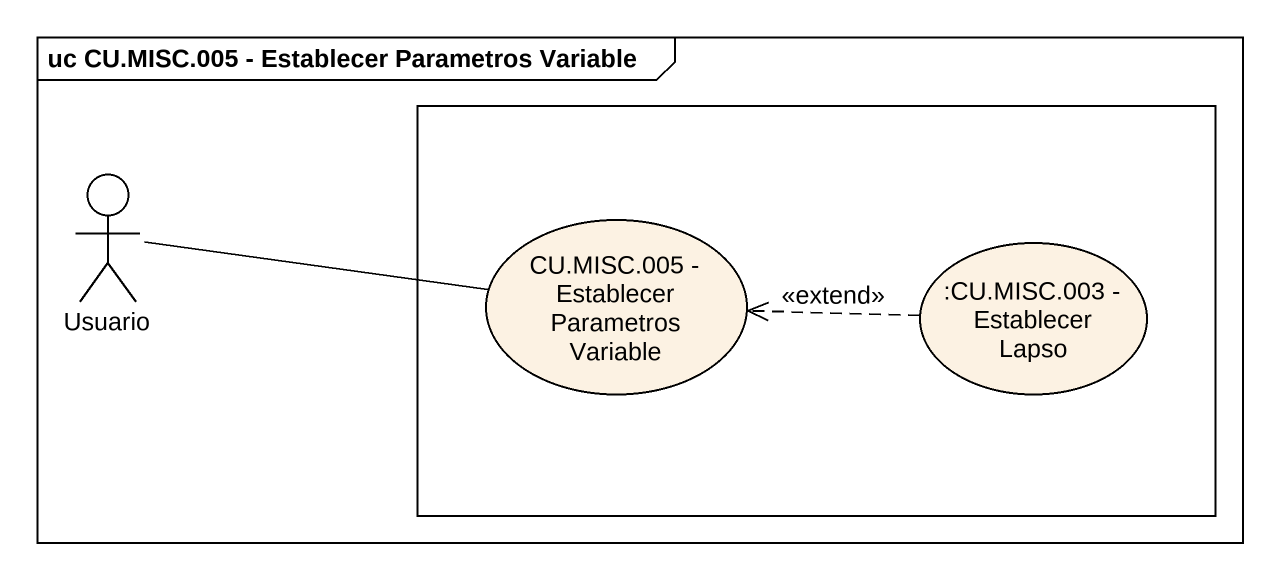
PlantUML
@startuml
mainframe uc CU.MISC.005 - Establecer Parametros Variable
actor Usuario
rectangle " " as rectangle1 {
  usecase "CU.MISC.005 - Establecer Parametros Variable" as CU_MISC_005_Establecer
  usecase ":CU.MISC.003 - Establecer Lapso" as CU_MISC_003_Establecer_Lapso
}
Usuario -right- CU_MISC_005_Establecer
CU_MISC_003_Establecer_Lapso .left.> CU_MISC_005_Establecer : <<extend>>
@enduml
